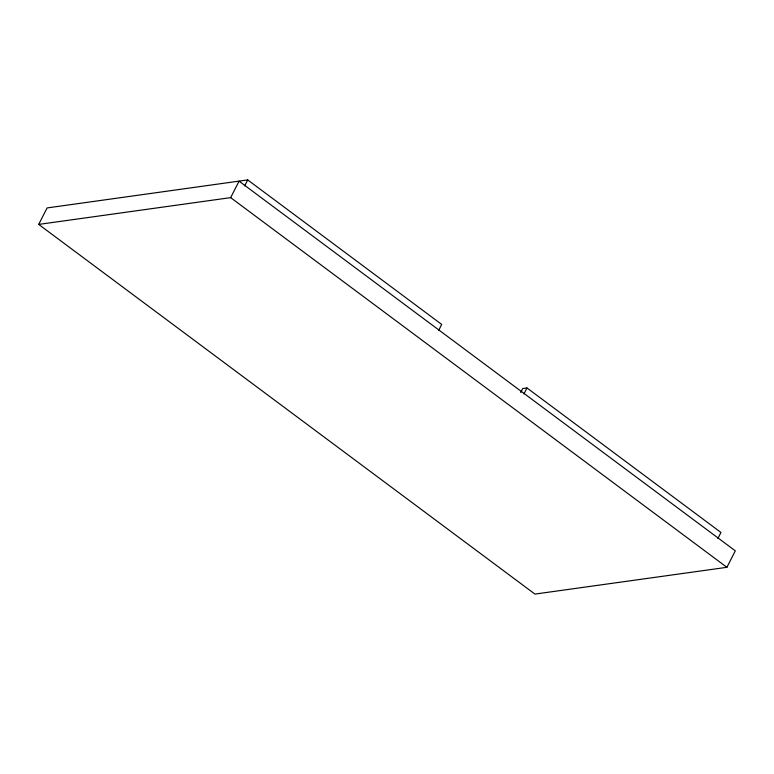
<?xml version="1.0" encoding="UTF-8"?>
<svg xmlns="http://www.w3.org/2000/svg" width="774" height="774" viewBox="0 0 774 774"><rect width="100%" height="100%" fill="white"/><g stroke="black" fill="none" stroke-linecap="round" stroke-linejoin="round"><path stroke-width="1.16" d="M38.7 224.412L230.662 197.631L239.06 181.155L735.3 550.836L726.902 567.313L534.94 594.084L38.7 224.412L47.098 207.935L247.709 179.916L441.702 324.432L438.655 330.421M244.661 185.905L247.709 179.916M520.718 392.534L522.75 388.538L526.968 387.948L720.962 532.464L717.914 538.452M523.921 393.937L526.968 387.948M230.662 197.631L726.902 567.313"/></g></svg>
